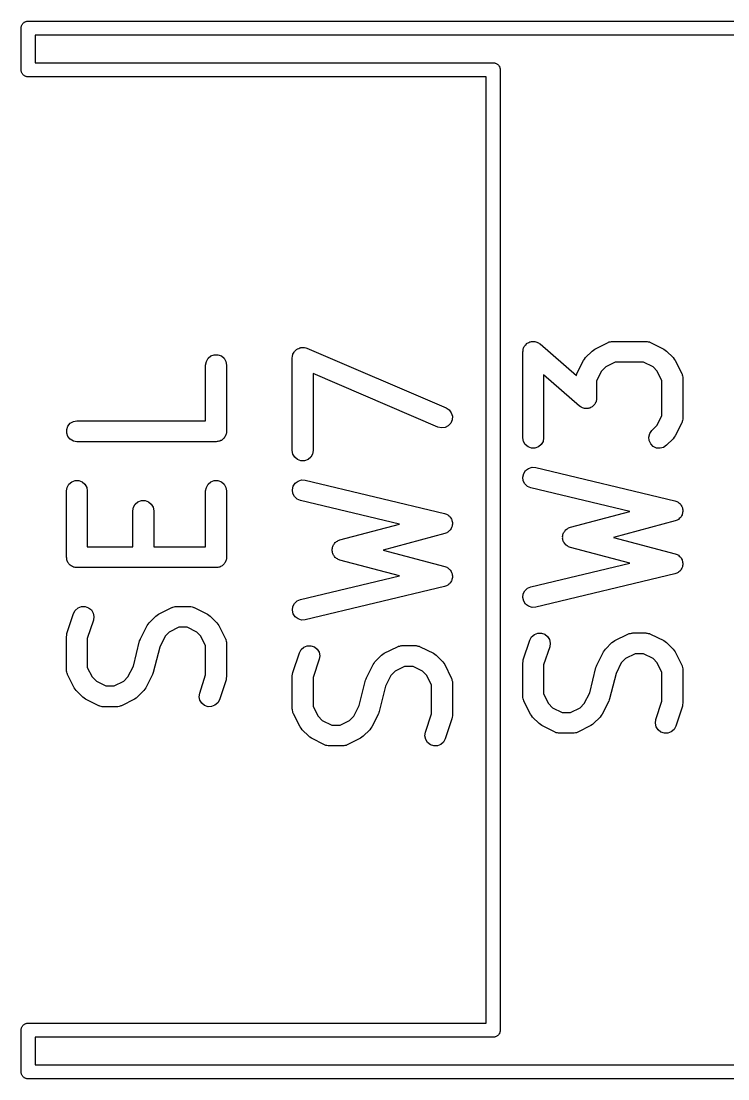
# Model space of a CAD drawing. Extents: x 51.7 to 146.1, y -97.1 to -36.3.
# Drawn here: x 133.29 to 138.37, y -86.19 to -78.59 of the extents above; entities that cross this region are included whole.
import ezdxf

# ---------------------------------------------------------------- set-up
doc = ezdxf.new("R2010")
doc.units = 0
doc.header["$MEASUREMENT"] = 0
doc.layers.add('BLACK', color=7, linetype='CONTINUOUS')

msp = doc.modelspace()

# ---------------------------------------------------------------- linework, layer by layer
at = {"layer": 'BLACK', "linetype": 'CONTINUOUS'}
for p, q in [((133.291, -78.6282), (133.293, -78.624)), ((133.291, -78.6326), (133.291, -78.6282)), ((133.291, -78.9282), (133.291, -78.6326)), ((133.293, -78.6196), (133.296, -78.6158)), ((133.293, -78.624), (133.293, -78.6196)), ((133.296, -78.6158), (133.297, -78.6116)), ((133.297, -78.6116), (133.3, -78.6082)), ((133.3, -78.6082), (133.302, -78.6044)), ((133.302, -78.6044), (133.306, -78.6015)), ((133.306, -78.6015), (133.308, -78.5981)), ((133.308, -78.5981), (133.312, -78.5959)), ((133.312, -78.5959), (133.316, -78.593)), ((133.316, -78.593), (133.32, -78.5915)), ((133.32, -78.5915), (133.324, -78.5893)), ((133.324, -78.5893), (133.328, -78.5885)), ((133.328, -78.5885), (133.332, -78.587)), ((133.332, -78.587), (140.14, -78.587)), ((140.081, -78.687), (133.391, -78.687)), ((133.391, -78.687), (133.391, -78.887)), ((133.391, -78.887), (136.69, -78.887)), ((136.69, -78.887), (136.694, -78.8885)), ((133.291, -78.9458), (133.291, -78.9282)), ((133.291, -78.9282), (133.291, -78.9282)), ((133.293, -78.95), (133.291, -78.9458)), ((133.293, -78.9544), (133.293, -78.95)), ((133.296, -78.9582), (133.293, -78.9544)), ((133.297, -78.9624), (133.296, -78.9582)), ((133.3, -78.9658), (133.297, -78.9624)), ((136.694, -78.8885), (136.698, -78.8893)), ((136.698, -78.8893), (136.702, -78.8915)), ((136.702, -78.8915), (136.706, -78.893)), ((136.706, -78.893), (136.71, -78.8959)), ((136.71, -78.8959), (136.714, -78.8981)), ((136.714, -78.8981), (136.716, -78.9015)), ((136.716, -78.9015), (136.72, -78.9044)), ((136.72, -78.9044), (136.722, -78.9082)), ((136.722, -78.9082), (136.725, -78.9116)), ((136.725, -78.9116), (136.726, -78.9158)), ((136.726, -78.9158), (136.729, -78.9196)), ((136.729, -78.9196), (136.729, -78.924)), ((136.729, -78.924), (136.731, -78.9282)), ((136.731, -78.9282), (136.731, -85.8458)), ((133.302, -78.9696), (133.3, -78.9658)), ((133.306, -78.9725), (133.302, -78.9696)), ((133.308, -78.9759), (133.306, -78.9725)), ((133.312, -78.9781), (133.308, -78.9759)), ((133.316, -78.981), (133.312, -78.9781)), ((133.32, -78.9825), (133.316, -78.981)), ((133.324, -78.9847), (133.32, -78.9825)), ((133.328, -78.9855), (133.324, -78.9847)), ((133.332, -78.987), (133.328, -78.9855)), ((136.631, -78.987), (133.332, -78.987)), ((136.631, -85.787), (136.631, -78.987)), ((135.276, -80.9411), (135.284, -80.9381)), ((135.284, -80.9381), (135.292, -80.9342)), ((135.292, -80.9342), (135.296, -80.9337)), ((135.296, -80.9337), (135.3, -80.9322)), ((135.3, -80.9322), (135.309, -80.9322)), ((135.309, -80.9322), (135.318, -80.9312)), ((135.318, -80.9312), (135.322, -80.9322)), ((135.322, -80.9322), (135.326, -80.9322)), ((135.326, -80.9322), (135.335, -80.9351)), ((135.335, -80.9351), (135.343, -80.9371)), ((135.343, -80.9371), (136.343, -81.3657)), ((136.897, -80.9427), (136.898, -80.937)), ((136.898, -80.937), (136.902, -80.9307)), ((136.902, -80.9307), (136.904, -80.9238)), ((136.904, -80.9238), (136.908, -80.9195)), ((136.908, -80.9195), (136.911, -80.9145)), ((136.911, -80.9145), (136.917, -80.9097)), ((136.917, -80.9097), (136.921, -80.9042)), ((136.921, -80.9042), (136.926, -80.9014)), ((136.926, -80.9014), (136.931, -80.8977)), ((136.931, -80.8977), (136.938, -80.8952)), ((136.938, -80.8952), (136.944, -80.8917)), ((136.944, -80.8917), (136.95, -80.8908)), ((136.95, -80.8908), (136.955, -80.8888)), ((136.955, -80.8888), (136.963, -80.8888)), ((136.963, -80.8888), (136.97, -80.8877)), ((136.97, -80.8877), (136.976, -80.8888)), ((136.976, -80.8888), (136.981, -80.8888)), ((136.981, -80.8888), (136.988, -80.8913)), ((136.988, -80.8913), (136.995, -80.8927)), ((136.995, -80.8927), (137, -80.8957)), ((137, -80.8957), (137.006, -80.8977)), ((137.006, -80.8977), (137.011, -80.9024)), ((137.011, -80.9024), (137.018, -80.9062)), ((137.018, -80.9062), (137.278, -81.1337)), ((137.411, -80.9432), (137.506, -80.8956)), ((137.506, -80.8956), (137.51, -80.8944)), ((137.51, -80.8944), (137.514, -80.8922)), ((137.514, -80.8922), (137.523, -80.8907)), ((137.523, -80.8907), (137.531, -80.8882)), ((137.531, -80.8882), (137.536, -80.8884)), ((137.536, -80.8884), (137.54, -80.8877)), ((137.54, -80.8877), (137.778, -80.8877)), ((137.778, -80.8877), (137.782, -80.8884)), ((137.782, -80.8884), (137.786, -80.8882)), ((137.786, -80.8882), (137.795, -80.8907)), ((137.795, -80.8907), (137.804, -80.8922)), ((137.804, -80.8922), (137.807, -80.8944)), ((137.807, -80.8944), (137.811, -80.8956)), ((137.811, -80.8956), (137.907, -80.9432)), ((134.621, -81.0323), (134.634, -81.0097)), ((134.634, -81.0097), (134.654, -80.993)), ((134.654, -80.993), (134.678, -80.984)), ((134.678, -80.984), (134.704, -80.984)), ((134.704, -80.984), (134.729, -80.993)), ((134.729, -80.993), (134.749, -81.0097)), ((134.749, -81.0097), (134.762, -81.0323)), ((135.238, -81.006), (135.24, -80.9975)), ((135.238, -81.6727), (135.238, -81.006)), ((135.24, -80.9889), (135.242, -80.9848)), ((135.24, -80.9975), (135.24, -80.9889)), ((135.242, -80.9848), (135.243, -80.9804)), ((135.243, -80.9804), (135.247, -80.9729)), ((135.247, -80.9729), (135.251, -80.965)), ((135.251, -80.965), (135.254, -80.9617)), ((135.254, -80.9617), (135.256, -80.9578)), ((135.256, -80.9578), (135.263, -80.9523)), ((135.263, -80.9523), (135.268, -80.946)), ((135.268, -80.946), (135.272, -80.944)), ((135.272, -80.944), (135.276, -80.9411)), ((136.893, -80.9627), (136.895, -80.9554)), ((136.893, -81.5817), (136.893, -80.9627)), ((136.895, -80.9481), (136.897, -80.9427)), ((136.895, -80.9554), (136.895, -80.9481)), ((137.33, -81.0244), (137.337, -81.0147)), ((137.337, -81.0147), (137.344, -81.0049)), ((137.344, -81.0049), (137.392, -80.9573)), ((137.392, -80.9573), (137.401, -80.9504)), ((137.401, -80.9504), (137.411, -80.9432)), ((137.907, -80.9432), (137.916, -80.9504)), ((137.916, -80.9504), (137.926, -80.9573)), ((137.926, -80.9573), (137.974, -81.0049)), ((137.974, -81.0049), (137.981, -81.0147)), ((137.981, -81.0147), (137.988, -81.0244)), ((134.616, -81.0579), (134.621, -81.0323)), ((134.616, -81.4591), (134.616, -81.0579)), ((134.762, -81.0323), (134.766, -81.0579)), ((134.766, -81.0579), (134.766, -81.5341)), ((137.282, -81.1196), (137.33, -81.0244)), ((137.489, -81.0719), (137.459, -81.1023)), ((137.558, -81.0377), (137.489, -81.0719)), ((137.76, -81.0377), (137.558, -81.0377)), ((137.829, -81.0719), (137.76, -81.0377)), ((137.859, -81.1023), (137.829, -81.0719)), ((137.988, -81.0244), (138.035, -81.1196)), ((136.284, -81.5036), (135.388, -81.1198)), ((135.388, -81.1198), (135.388, -81.6727)), ((137.3, -81.3524), (137.043, -81.1279)), ((137.043, -81.1279), (137.043, -81.5817)), ((137.278, -81.1337), (137.279, -81.1275)), ((137.279, -81.1275), (137.281, -81.1237)), ((137.281, -81.1237), (137.282, -81.1196)), ((137.459, -81.1023), (137.424, -81.1708)), ((137.893, -81.1708), (137.859, -81.1023)), ((138.035, -81.1196), (138.037, -81.1237)), ((138.037, -81.1237), (138.039, -81.1275)), ((138.039, -81.1275), (138.04, -81.1361)), ((138.04, -81.1361), (138.043, -81.1446)), ((138.043, -81.1446), (138.043, -81.1489)), ((138.043, -81.1489), (138.043, -81.1531)), ((138.043, -81.1531), (138.043, -81.4389)), ((137.424, -81.1708), (137.424, -81.296)), ((137.893, -81.4212), (137.893, -81.1708)), ((137.421, -81.3159), (137.42, -81.3217)), ((137.423, -81.3105), (137.421, -81.3159)), ((137.424, -81.296), (137.423, -81.3032)), ((137.423, -81.3032), (137.423, -81.3105)), ((136.343, -81.3657), (136.365, -81.3799)), ((136.365, -81.3799), (136.38, -81.4008)), ((137.306, -81.3562), (137.3, -81.3524)), ((137.312, -81.361), (137.306, -81.3562)), ((137.317, -81.3629), (137.312, -81.361)), ((137.322, -81.3659), (137.317, -81.3629)), ((137.329, -81.3674), (137.322, -81.3659)), ((137.336, -81.3699), (137.329, -81.3674)), ((137.342, -81.3699), (137.336, -81.3699)), ((137.348, -81.371), (137.342, -81.3699)), ((137.355, -81.3699), (137.348, -81.371)), ((137.362, -81.3699), (137.355, -81.3699)), ((137.368, -81.3679), (137.362, -81.3699)), ((137.374, -81.367), (137.368, -81.3679)), ((137.38, -81.3635), (137.374, -81.367)), ((137.387, -81.361), (137.38, -81.3635)), ((137.391, -81.3572), (137.387, -81.361)), ((137.396, -81.3544), (137.391, -81.3572)), ((137.401, -81.3489), (137.396, -81.3544)), ((137.407, -81.3442), (137.401, -81.3489)), ((137.41, -81.3392), (137.407, -81.3442)), ((137.413, -81.3348), (137.41, -81.3392)), ((137.416, -81.328), (137.413, -81.3348)), ((137.42, -81.3217), (137.416, -81.328)), ((133.643, -81.4766), (133.666, -81.4636)), ((133.666, -81.4636), (133.691, -81.4591)), ((133.691, -81.4591), (134.616, -81.4591)), ((136.386, -81.4517), (136.376, -81.4757)), ((136.38, -81.4008), (136.388, -81.4257)), ((136.388, -81.4257), (136.386, -81.4517)), ((137.859, -81.4897), (137.893, -81.4212)), ((138.037, -81.4683), (138.035, -81.4724)), ((138.039, -81.4645), (138.037, -81.4683)), ((138.04, -81.4559), (138.039, -81.4645)), ((138.043, -81.4474), (138.04, -81.4559)), ((138.043, -81.4389), (138.043, -81.4431)), ((138.043, -81.4431), (138.043, -81.4474)), ((133.618, -81.5211), (133.626, -81.4966)), ((133.618, -81.5471), (133.618, -81.5211)), ((133.626, -81.5716), (133.618, -81.5471)), ((133.626, -81.4966), (133.643, -81.4766)), ((134.765, -81.5471), (134.763, -81.5533)), ((134.766, -81.5341), (134.765, -81.5406)), ((134.765, -81.5406), (134.765, -81.5471)), ((136.309, -81.5095), (136.284, -81.5036)), ((136.335, -81.5064), (136.309, -81.5095)), ((136.358, -81.4947), (136.335, -81.5064)), ((136.376, -81.4757), (136.358, -81.4947)), ((137.805, -81.55), (137.82, -81.5287)), ((137.82, -81.5287), (137.859, -81.4897)), ((138.035, -81.4724), (137.988, -81.5676)), ((133.643, -81.5915), (133.626, -81.5716)), ((133.666, -81.6046), (133.643, -81.5915)), ((133.691, -81.6091), (133.666, -81.6046)), ((134.691, -81.6091), (133.691, -81.6091)), ((134.698, -81.608), (134.691, -81.6091)), ((134.704, -81.608), (134.698, -81.608)), ((134.711, -81.6057), (134.704, -81.608)), ((134.717, -81.6046), (134.711, -81.6057)), ((134.723, -81.6013), (134.717, -81.6046)), ((134.729, -81.599), (134.723, -81.6013)), ((134.734, -81.5948), (134.729, -81.599)), ((134.74, -81.5915), (134.734, -81.5948)), ((134.744, -81.5865), (134.74, -81.5915)), ((134.749, -81.5823), (134.744, -81.5865)), ((134.752, -81.5766), (134.749, -81.5823)), ((134.756, -81.5716), (134.752, -81.5766)), ((134.759, -81.5654), (134.756, -81.5716)), ((134.762, -81.5597), (134.759, -81.5654)), ((134.763, -81.5533), (134.762, -81.5597)), ((136.898, -81.6074), (136.893, -81.5817)), ((136.911, -81.6299), (136.898, -81.6074)), ((137.039, -81.6074), (137.026, -81.6299)), ((137.043, -81.5817), (137.039, -81.6074)), ((137.798, -81.5752), (137.805, -81.55)), ((137.801, -81.6011), (137.798, -81.5752)), ((137.812, -81.6247), (137.801, -81.6011)), ((137.974, -81.5871), (137.926, -81.6347)), ((137.981, -81.5773), (137.974, -81.5871)), ((137.988, -81.5676), (137.981, -81.5773)), ((135.243, -81.6984), (135.238, -81.6727)), ((135.256, -81.7209), (135.243, -81.6984)), ((135.384, -81.6984), (135.371, -81.7209)), ((135.388, -81.6727), (135.384, -81.6984)), ((136.931, -81.6467), (136.911, -81.6299)), ((136.955, -81.6556), (136.931, -81.6467)), ((136.981, -81.6556), (136.955, -81.6556)), ((137.006, -81.6467), (136.981, -81.6556)), ((137.026, -81.6299), (137.006, -81.6467)), ((137.83, -81.6432), (137.812, -81.6247)), ((137.854, -81.6542), (137.83, -81.6432)), ((137.88, -81.6564), (137.854, -81.6542)), ((137.905, -81.6497), (137.88, -81.6564)), ((137.926, -81.6347), (137.905, -81.6497)), ((135.276, -81.7377), (135.256, -81.7209)), ((135.3, -81.7466), (135.276, -81.7377)), ((135.326, -81.7466), (135.3, -81.7466)), ((135.351, -81.7377), (135.326, -81.7466)), ((135.371, -81.7209), (135.351, -81.7377)), ((136.894, -81.863), (136.9, -81.8376)), ((136.9, -81.8376), (136.914, -81.8159)), ((136.914, -81.8159), (136.935, -81.8004)), ((136.935, -81.8004), (136.96, -81.7929)), ((136.96, -81.7929), (136.986, -81.7945)), ((136.986, -81.7945), (137.986, -82.0326)), ((133.621, -81.937), (133.634, -81.9145)), ((133.634, -81.9145), (133.654, -81.8977)), ((133.654, -81.8977), (133.678, -81.8888)), ((133.678, -81.8888), (133.704, -81.8888)), ((133.704, -81.8888), (133.729, -81.8977)), ((133.729, -81.8977), (133.749, -81.9145)), ((133.749, -81.9145), (133.762, -81.937)), ((134.621, -81.937), (134.634, -81.9145)), ((134.634, -81.9145), (134.654, -81.8977)), ((134.654, -81.8977), (134.678, -81.8888)), ((134.678, -81.8888), (134.704, -81.8888)), ((134.704, -81.8888), (134.729, -81.8977)), ((134.729, -81.8977), (134.749, -81.9145)), ((134.749, -81.9145), (134.762, -81.937)), ((135.245, -81.9286), (135.259, -81.9069)), ((135.259, -81.9069), (135.28, -81.8914)), ((135.28, -81.8914), (135.305, -81.8839)), ((135.305, -81.8839), (135.331, -81.8855)), ((135.331, -81.8855), (136.331, -82.1236)), ((136.897, -81.8889), (136.894, -81.863)), ((136.908, -81.9122), (136.897, -81.8889)), ((136.927, -81.93), (136.908, -81.9122)), ((133.616, -81.9627), (133.621, -81.937)), ((133.616, -82.4389), (133.616, -81.9627)), ((133.762, -81.937), (133.766, -81.9627)), ((133.766, -81.9627), (133.766, -82.3639)), ((134.616, -81.9627), (134.621, -81.937)), ((134.616, -82.3639), (134.616, -81.9627)), ((134.762, -81.937), (134.766, -81.9627)), ((134.766, -81.9627), (134.766, -82.4389)), ((135.239, -81.954), (135.245, -81.9286)), ((135.242, -81.9799), (135.239, -81.954)), ((135.253, -82.0032), (135.242, -81.9799)), ((135.272, -82.021), (135.253, -82.0032)), ((136.951, -81.9404), (136.927, -81.93)), ((137.662, -82.1096), (136.951, -81.9404)), ((134.093, -82.1055), (134.097, -82.0799)), ((134.097, -82.0799), (134.11, -82.0573)), ((134.11, -82.0573), (134.13, -82.0406)), ((134.13, -82.0406), (134.155, -82.0317)), ((134.155, -82.0317), (134.181, -82.0317)), ((134.181, -82.0317), (134.205, -82.0406)), ((134.205, -82.0406), (134.225, -82.0573)), ((134.225, -82.0573), (134.238, -82.0799)), ((134.238, -82.0799), (134.243, -82.1055)), ((135.296, -82.0314), (135.272, -82.021)), ((136.007, -82.2006), (135.296, -82.0314)), ((137.986, -82.0326), (137.993, -82.0356)), ((137.993, -82.0356), (138, -82.0376)), ((138, -82.0376), (138.005, -82.0407)), ((138.005, -82.0407), (138.01, -82.0429)), ((138.01, -82.0429), (138.015, -82.0482)), ((138.015, -82.0482), (138.021, -82.0526)), ((138.021, -82.0526), (138.025, -82.057)), ((138.025, -82.057), (138.029, -82.0608)), ((138.029, -82.0608), (138.032, -82.0676)), ((138.032, -82.0676), (138.036, -82.0739)), ((138.036, -82.0739), (138.038, -82.0792)), ((138.038, -82.0792), (138.04, -82.0841)), ((134.093, -82.3639), (134.093, -82.1055)), ((134.243, -82.1055), (134.243, -82.3639)), ((136.331, -82.1236), (136.338, -82.1266)), ((136.338, -82.1266), (136.345, -82.1286)), ((136.345, -82.1286), (136.35, -82.1317)), ((136.35, -82.1317), (136.355, -82.1339)), ((136.355, -82.1339), (136.36, -82.1392)), ((136.36, -82.1392), (136.366, -82.1436)), ((136.366, -82.1436), (136.37, -82.148)), ((136.37, -82.148), (136.374, -82.1518)), ((136.374, -82.1518), (136.377, -82.1586)), ((137.235, -82.2235), (137.662, -82.1096)), ((138.026, -82.1525), (138.023, -82.157)), ((138.03, -82.1486), (138.026, -82.1525)), ((138.033, -82.1417), (138.03, -82.1486)), ((138.037, -82.1353), (138.033, -82.1417)), ((138.038, -82.13), (138.037, -82.1353)), ((138.041, -82.125), (138.038, -82.13)), ((138.04, -82.0841), (138.041, -82.0917)), ((138.041, -82.0917), (138.043, -82.0991)), ((138.043, -82.11), (138.041, -82.1174)), ((138.041, -82.1174), (138.041, -82.125)), ((138.043, -82.0991), (138.043, -82.1045)), ((138.043, -82.1045), (138.043, -82.11)), ((135.58, -82.3145), (136.007, -82.2006)), ((136.377, -82.1586), (136.381, -82.1649)), ((136.382, -82.2263), (136.378, -82.2327)), ((136.381, -82.1649), (136.383, -82.1702)), ((136.383, -82.221), (136.382, -82.2263)), ((136.383, -82.1702), (136.385, -82.1751)), ((136.386, -82.216), (136.383, -82.221)), ((136.385, -82.1751), (136.386, -82.1827)), ((136.386, -82.1827), (136.388, -82.1901)), ((136.388, -82.201), (136.386, -82.2084)), ((136.386, -82.2084), (136.386, -82.216)), ((136.388, -82.1901), (136.388, -82.1955)), ((136.388, -82.1955), (136.388, -82.201)), ((137.211, -82.2345), (137.217, -82.2318)), ((137.217, -82.2318), (137.222, -82.2281)), ((137.222, -82.2281), (137.229, -82.2263)), ((137.229, -82.2263), (137.235, -82.2235)), ((137.988, -82.178), (137.545, -82.296)), ((137.995, -82.1748), (137.988, -82.178)), ((138.002, -82.1726), (137.995, -82.1748)), ((138.006, -82.1693), (138.002, -82.1726)), ((138.011, -82.167), (138.006, -82.1693)), ((138.017, -82.1616), (138.011, -82.167)), ((138.023, -82.157), (138.017, -82.1616)), ((136.333, -82.269), (135.89, -82.387)), ((136.34, -82.2658), (136.333, -82.269)), ((136.347, -82.2636), (136.34, -82.2658)), ((136.351, -82.2603), (136.347, -82.2636)), ((136.356, -82.258), (136.351, -82.2603)), ((136.362, -82.2526), (136.356, -82.258)), ((136.368, -82.248), (136.362, -82.2526)), ((136.371, -82.2435), (136.368, -82.248)), ((136.375, -82.2396), (136.371, -82.2435)), ((136.378, -82.2327), (136.375, -82.2396)), ((137.179, -82.2896), (137.181, -82.2831)), ((137.18, -82.296), (137.179, -82.2896)), ((137.179, -82.3024), (137.18, -82.296)), ((137.181, -82.3089), (137.179, -82.3024)), ((137.181, -82.2831), (137.182, -82.2765)), ((137.182, -82.2765), (137.184, -82.2706)), ((137.184, -82.2706), (137.186, -82.2644)), ((137.186, -82.2644), (137.19, -82.2589)), ((137.19, -82.2589), (137.193, -82.2529)), ((137.193, -82.2529), (137.197, -82.2483)), ((137.197, -82.2483), (137.201, -82.243)), ((137.201, -82.243), (137.206, -82.2392)), ((137.206, -82.2392), (137.211, -82.2345)), ((137.545, -82.296), (137.988, -82.414)), ((133.766, -82.3639), (134.093, -82.3639)), ((134.243, -82.3639), (134.616, -82.3639)), ((135.524, -82.3806), (135.526, -82.3741)), ((135.525, -82.387), (135.524, -82.3806)), ((135.526, -82.3741), (135.527, -82.3675)), ((135.527, -82.3675), (135.529, -82.3616)), ((135.529, -82.3616), (135.531, -82.3554)), ((135.531, -82.3554), (135.535, -82.3499)), ((135.535, -82.3499), (135.538, -82.3439)), ((135.538, -82.3439), (135.542, -82.3393)), ((135.542, -82.3393), (135.546, -82.334)), ((135.546, -82.334), (135.551, -82.3302)), ((135.551, -82.3302), (135.556, -82.3255)), ((135.556, -82.3255), (135.562, -82.3228)), ((135.562, -82.3228), (135.567, -82.3191)), ((135.567, -82.3191), (135.574, -82.3173)), ((135.574, -82.3173), (135.58, -82.3145)), ((137.182, -82.3155), (137.181, -82.3089)), ((137.184, -82.3214), (137.182, -82.3155)), ((137.186, -82.3276), (137.184, -82.3214)), ((137.19, -82.3331), (137.186, -82.3276)), ((137.193, -82.3391), (137.19, -82.3331)), ((137.197, -82.3437), (137.193, -82.3391)), ((137.201, -82.349), (137.197, -82.3437)), ((137.206, -82.3528), (137.201, -82.349)), ((137.211, -82.3575), (137.206, -82.3528)), ((137.217, -82.3602), (137.211, -82.3575)), ((137.222, -82.3639), (137.217, -82.3602)), ((137.229, -82.3657), (137.222, -82.3639)), ((137.235, -82.3685), (137.229, -82.3657)), ((137.662, -82.4824), (137.235, -82.3685)), ((133.618, -82.4453), (133.616, -82.4389)), ((133.618, -82.4519), (133.618, -82.4453)), ((133.62, -82.458), (133.618, -82.4519)), ((133.621, -82.4645), (133.62, -82.458)), ((134.763, -82.458), (134.762, -82.4645)), ((134.765, -82.4519), (134.763, -82.458)), ((134.766, -82.4389), (134.765, -82.4453)), ((134.765, -82.4453), (134.765, -82.4519)), ((135.524, -82.3934), (135.525, -82.387)), ((135.526, -82.3999), (135.524, -82.3934)), ((135.527, -82.4065), (135.526, -82.3999)), ((135.529, -82.4124), (135.527, -82.4065)), ((135.531, -82.4186), (135.529, -82.4124)), ((135.535, -82.4241), (135.531, -82.4186)), ((135.538, -82.4301), (135.535, -82.4241)), ((135.542, -82.4347), (135.538, -82.4301)), ((135.546, -82.44), (135.542, -82.4347)), ((135.551, -82.4438), (135.546, -82.44)), ((135.556, -82.4485), (135.551, -82.4438)), ((135.562, -82.4512), (135.556, -82.4485)), ((135.567, -82.4549), (135.562, -82.4512)), ((135.574, -82.4567), (135.567, -82.4549)), ((135.58, -82.4595), (135.574, -82.4567)), ((136.007, -82.5734), (135.58, -82.4595)), ((135.89, -82.387), (136.333, -82.505)), ((137.988, -82.414), (137.995, -82.4172)), ((137.995, -82.4172), (138.002, -82.4194)), ((138.002, -82.4194), (138.006, -82.4227)), ((138.006, -82.4227), (138.011, -82.425)), ((138.011, -82.425), (138.017, -82.4304)), ((138.017, -82.4304), (138.023, -82.435)), ((138.023, -82.435), (138.026, -82.4395)), ((138.026, -82.4395), (138.03, -82.4434)), ((138.03, -82.4434), (138.033, -82.4503)), ((138.033, -82.4503), (138.037, -82.4567)), ((138.037, -82.4567), (138.038, -82.462)), ((133.624, -82.4702), (133.621, -82.4645)), ((133.626, -82.4764), (133.624, -82.4702)), ((133.631, -82.4814), (133.626, -82.4764)), ((133.634, -82.4871), (133.631, -82.4814)), ((133.639, -82.4913), (133.634, -82.4871)), ((133.643, -82.4963), (133.639, -82.4913)), ((133.649, -82.4996), (133.643, -82.4963)), ((133.654, -82.5038), (133.649, -82.4996)), ((133.66, -82.5061), (133.654, -82.5038)), ((133.666, -82.5093), (133.66, -82.5061)), ((133.672, -82.5105), (133.666, -82.5093)), ((133.678, -82.5127), (133.672, -82.5105)), ((133.685, -82.5127), (133.678, -82.5127)), ((133.691, -82.5139), (133.685, -82.5127)), ((134.691, -82.5139), (133.691, -82.5139)), ((134.698, -82.5127), (134.691, -82.5139)), ((134.704, -82.5127), (134.698, -82.5127)), ((134.711, -82.5105), (134.704, -82.5127)), ((134.717, -82.5093), (134.711, -82.5105)), ((134.723, -82.5061), (134.717, -82.5093)), ((134.729, -82.5038), (134.723, -82.5061)), ((134.734, -82.4996), (134.729, -82.5038)), ((134.74, -82.4963), (134.734, -82.4996)), ((134.744, -82.4913), (134.74, -82.4963)), ((134.749, -82.4871), (134.744, -82.4913)), ((134.752, -82.4814), (134.749, -82.4871)), ((134.756, -82.4764), (134.752, -82.4814)), ((134.759, -82.4702), (134.756, -82.4764)), ((134.762, -82.4645), (134.759, -82.4702)), ((136.333, -82.505), (136.34, -82.5082)), ((136.34, -82.5082), (136.347, -82.5104)), ((136.347, -82.5104), (136.351, -82.5137)), ((136.351, -82.5137), (136.356, -82.516)), ((136.356, -82.516), (136.362, -82.5214)), ((136.362, -82.5214), (136.368, -82.526)), ((136.368, -82.526), (136.371, -82.5305)), ((136.371, -82.5305), (136.375, -82.5344)), ((136.375, -82.5344), (136.378, -82.5413)), ((136.951, -82.6516), (137.662, -82.4824)), ((138.025, -82.535), (138.021, -82.5394)), ((138.029, -82.5312), (138.025, -82.535)), ((138.032, -82.5244), (138.029, -82.5312)), ((138.036, -82.5181), (138.032, -82.5244)), ((138.038, -82.5128), (138.036, -82.5181)), ((138.038, -82.462), (138.041, -82.467)), ((138.04, -82.5079), (138.038, -82.5128)), ((138.041, -82.5003), (138.04, -82.5079)), ((138.041, -82.467), (138.041, -82.4746)), ((138.041, -82.4746), (138.043, -82.482)), ((138.043, -82.4929), (138.041, -82.5003)), ((138.043, -82.482), (138.043, -82.4875)), ((138.043, -82.4875), (138.043, -82.4929)), ((135.296, -82.7426), (136.007, -82.5734)), ((136.381, -82.6091), (136.377, -82.6154)), ((136.378, -82.5413), (136.382, -82.5477)), ((136.383, -82.6038), (136.381, -82.6091)), ((136.382, -82.5477), (136.383, -82.553)), ((136.383, -82.553), (136.386, -82.558)), ((136.385, -82.5989), (136.383, -82.6038)), ((136.386, -82.5913), (136.385, -82.5989)), ((136.386, -82.558), (136.386, -82.5656)), ((136.386, -82.5656), (136.388, -82.573)), ((136.388, -82.5839), (136.386, -82.5913)), ((136.388, -82.573), (136.388, -82.5785)), ((136.388, -82.5785), (136.388, -82.5839)), ((137.986, -82.5594), (136.986, -82.7975)), ((137.993, -82.5564), (137.986, -82.5594)), ((138, -82.5544), (137.993, -82.5564)), ((138.005, -82.5513), (138, -82.5544)), ((138.01, -82.5491), (138.005, -82.5513)), ((138.015, -82.5438), (138.01, -82.5491)), ((138.021, -82.5394), (138.015, -82.5438)), ((136.331, -82.6504), (135.331, -82.8885)), ((136.338, -82.6474), (136.331, -82.6504)), ((136.345, -82.6454), (136.338, -82.6474)), ((136.35, -82.6423), (136.345, -82.6454)), ((136.355, -82.6401), (136.35, -82.6423)), ((136.36, -82.6348), (136.355, -82.6401)), ((136.366, -82.6304), (136.36, -82.6348)), ((136.37, -82.626), (136.366, -82.6304)), ((136.374, -82.6222), (136.37, -82.626)), ((136.377, -82.6154), (136.374, -82.6222)), ((136.897, -82.7031), (136.908, -82.6798)), ((136.908, -82.6798), (136.927, -82.662)), ((136.927, -82.662), (136.951, -82.6516)), ((135.253, -82.7708), (135.272, -82.753)), ((135.272, -82.753), (135.296, -82.7426)), ((136.894, -82.729), (136.897, -82.7031)), ((136.9, -82.7543), (136.894, -82.729)), ((136.914, -82.7761), (136.9, -82.7543)), ((133.668, -82.8437), (133.68, -82.8208)), ((133.68, -82.8208), (133.7, -82.8035)), ((133.7, -82.8035), (133.724, -82.7939)), ((133.724, -82.7939), (133.75, -82.7932)), ((133.75, -82.7932), (133.775, -82.8015)), ((133.775, -82.8015), (133.795, -82.8177)), ((133.795, -82.8177), (133.809, -82.8399)), ((133.809, -82.8399), (133.814, -82.8654)), ((134.277, -82.848), (134.372, -82.8003)), ((134.372, -82.8003), (134.376, -82.7991)), ((134.376, -82.7991), (134.38, -82.797)), ((134.38, -82.797), (134.389, -82.7954)), ((134.389, -82.7954), (134.397, -82.7929)), ((134.397, -82.7929), (134.401, -82.7932)), ((134.401, -82.7932), (134.406, -82.7924)), ((134.406, -82.7924), (134.501, -82.7924)), ((134.501, -82.7924), (134.505, -82.7932)), ((134.505, -82.7932), (134.509, -82.7929)), ((134.509, -82.7929), (134.518, -82.7954)), ((134.518, -82.7954), (134.527, -82.797)), ((134.527, -82.797), (134.53, -82.7991)), ((134.53, -82.7991), (134.534, -82.8003)), ((134.534, -82.8003), (134.63, -82.848)), ((135.239, -82.82), (135.242, -82.7941)), ((135.245, -82.8453), (135.239, -82.82)), ((135.242, -82.7941), (135.253, -82.7708)), ((136.935, -82.7916), (136.914, -82.7761)), ((136.96, -82.7991), (136.935, -82.7916)), ((136.986, -82.7975), (136.96, -82.7991)), ((133.62, -82.9866), (133.668, -82.8437)), ((133.81, -82.8911), (133.766, -83.0225)), ((133.814, -82.8654), (133.81, -82.8911)), ((134.203, -82.9195), (134.21, -82.9096)), ((134.21, -82.9096), (134.257, -82.862)), ((134.257, -82.862), (134.267, -82.8551)), ((134.267, -82.8551), (134.277, -82.848)), ((134.63, -82.848), (134.639, -82.8551)), ((134.639, -82.8551), (134.649, -82.862)), ((134.649, -82.862), (134.697, -82.9096)), ((134.697, -82.9096), (134.704, -82.9195)), ((135.259, -82.8671), (135.245, -82.8453)), ((135.28, -82.8826), (135.259, -82.8671)), ((135.305, -82.8901), (135.28, -82.8826)), ((135.331, -82.8885), (135.305, -82.8901)), ((133.618, -82.9984), (133.62, -82.9866)), ((134.148, -83.0244), (134.196, -82.9291)), ((134.196, -82.9291), (134.203, -82.9195)), ((134.355, -82.9767), (134.324, -83.0071)), ((134.423, -82.9424), (134.355, -82.9767)), ((134.483, -82.9424), (134.423, -82.9424)), ((134.552, -82.9767), (134.483, -82.9424)), ((134.582, -83.0071), (134.552, -82.9767)), ((134.704, -82.9195), (134.711, -82.9291)), ((134.711, -82.9291), (134.758, -83.0244)), ((136.977, -82.994), (137.001, -82.9844)), ((137.001, -82.9844), (137.027, -82.9837)), ((137.027, -82.9837), (137.052, -82.992)), ((137.554, -83.0384), (137.649, -82.9908)), ((137.649, -82.9908), (137.653, -82.9896)), ((137.653, -82.9896), (137.657, -82.9874)), ((137.657, -82.9874), (137.666, -82.9859)), ((137.666, -82.9859), (137.674, -82.9834)), ((137.674, -82.9834), (137.678, -82.9837)), ((137.678, -82.9837), (137.683, -82.9829)), ((137.683, -82.9829), (137.778, -82.9829)), ((137.778, -82.9829), (137.782, -82.9837)), ((137.782, -82.9837), (137.786, -82.9834)), ((137.786, -82.9834), (137.795, -82.9859)), ((137.795, -82.9859), (137.804, -82.9874)), ((137.804, -82.9874), (137.807, -82.9896)), ((137.807, -82.9896), (137.811, -82.9908)), ((137.811, -82.9908), (137.907, -83.0384)), ((133.616, -83.0103), (133.618, -82.9984)), ((133.616, -83.2484), (133.616, -83.0103)), ((133.766, -83.0225), (133.766, -83.2307)), ((134.097, -83.2222), (134.142, -83.0397)), ((134.142, -83.0397), (134.146, -83.0322)), ((134.146, -83.0322), (134.148, -83.0244)), ((134.324, -83.0071), (134.286, -83.0841)), ((134.616, -83.0756), (134.582, -83.0071)), ((134.758, -83.0244), (134.76, -83.0285)), ((134.76, -83.0285), (134.762, -83.0323)), ((134.762, -83.0323), (134.763, -83.0409)), ((134.763, -83.0409), (134.766, -83.0493)), ((134.766, -83.0493), (134.766, -83.0536)), ((134.766, -83.0536), (134.766, -83.0579)), ((134.766, -83.0579), (134.766, -83.296)), ((136.897, -83.177), (136.945, -83.0342)), ((136.945, -83.0342), (136.957, -83.0113)), ((136.957, -83.0113), (136.977, -82.994)), ((137.052, -82.992), (137.072, -83.0081)), ((137.072, -83.0081), (137.086, -83.0303)), ((137.086, -83.0303), (137.091, -83.0559)), ((137.091, -83.0559), (137.087, -83.0816)), ((137.487, -83.1001), (137.534, -83.0525)), ((137.534, -83.0525), (137.544, -83.0456)), ((137.544, -83.0456), (137.554, -83.0384)), ((137.907, -83.0384), (137.916, -83.0456)), ((137.916, -83.0456), (137.926, -83.0525)), ((137.926, -83.0525), (137.974, -83.1001)), ((134.286, -83.0841), (134.24, -83.2666)), ((134.616, -83.2838), (134.616, -83.0756)), ((135.242, -83.268), (135.29, -83.1252)), ((135.29, -83.1252), (135.302, -83.1023)), ((135.302, -83.1023), (135.322, -83.085)), ((135.322, -83.085), (135.346, -83.0754)), ((135.346, -83.0754), (135.372, -83.0747)), ((135.372, -83.0747), (135.397, -83.083)), ((135.397, -83.083), (135.417, -83.0991)), ((135.417, -83.0991), (135.431, -83.1213)), ((135.431, -83.1213), (135.436, -83.1469)), ((135.832, -83.1911), (135.879, -83.1435)), ((135.879, -83.1435), (135.889, -83.1366)), ((135.889, -83.1366), (135.899, -83.1294)), ((135.899, -83.1294), (135.994, -83.0818)), ((135.994, -83.0818), (135.998, -83.0806)), ((135.998, -83.0806), (136.002, -83.0784)), ((136.002, -83.0784), (136.011, -83.0769)), ((136.011, -83.0769), (136.019, -83.0744)), ((136.019, -83.0744), (136.023, -83.0747)), ((136.023, -83.0747), (136.028, -83.0739)), ((136.028, -83.0739), (136.123, -83.0739)), ((136.123, -83.0739), (136.127, -83.0747)), ((136.127, -83.0747), (136.131, -83.0744)), ((136.131, -83.0744), (136.14, -83.0769)), ((136.14, -83.0769), (136.149, -83.0784)), ((136.149, -83.0784), (136.152, -83.0806)), ((136.152, -83.0806), (136.156, -83.0818)), ((136.156, -83.0818), (136.252, -83.1294)), ((136.252, -83.1294), (136.261, -83.1366)), ((136.261, -83.1366), (136.271, -83.1435)), ((136.271, -83.1435), (136.319, -83.1911)), ((137.087, -83.0816), (137.043, -83.2129)), ((137.425, -83.2148), (137.473, -83.1196)), ((137.473, -83.1196), (137.48, -83.1099)), ((137.48, -83.1099), (137.487, -83.1001)), ((137.7, -83.1329), (137.632, -83.1672)), ((137.76, -83.1329), (137.7, -83.1329)), ((137.829, -83.1672), (137.76, -83.1329)), ((137.974, -83.1001), (137.981, -83.1099)), ((137.981, -83.1099), (137.988, -83.1196)), ((137.988, -83.1196), (138.035, -83.2148)), ((135.432, -83.1726), (135.388, -83.3039)), ((135.436, -83.1469), (135.432, -83.1726)), ((135.77, -83.3058), (135.818, -83.2106)), ((135.818, -83.2106), (135.825, -83.2009)), ((135.825, -83.2009), (135.832, -83.1911)), ((136.319, -83.1911), (136.326, -83.2009)), ((136.326, -83.2009), (136.333, -83.2106)), ((136.333, -83.2106), (136.38, -83.3058)), ((136.893, -83.2008), (136.895, -83.1889)), ((136.893, -83.4389), (136.893, -83.2008)), ((136.895, -83.1889), (136.897, -83.177)), ((137.043, -83.2129), (137.043, -83.4212)), ((137.423, -83.2227), (137.425, -83.2148)), ((137.601, -83.1976), (137.563, -83.2746)), ((137.632, -83.1672), (137.601, -83.1976)), ((137.859, -83.1976), (137.829, -83.1672)), ((137.893, -83.2661), (137.859, -83.1976)), ((138.035, -83.2148), (138.037, -83.219)), ((138.037, -83.219), (138.039, -83.2227)), ((133.617, -83.2526), (133.616, -83.2484)), ((133.617, -83.257), (133.617, -83.2526)), ((133.619, -83.2654), (133.617, -83.257)), ((133.621, -83.274), (133.619, -83.2654)), ((133.623, -83.2778), (133.621, -83.274)), ((133.624, -83.2819), (133.623, -83.2778)), ((133.672, -83.3772), (133.624, -83.2819)), ((133.766, -83.2307), (133.801, -83.2992)), ((134.058, -83.2992), (134.097, -83.2222)), ((134.235, -83.2819), (134.187, -83.3772)), ((134.237, -83.2741), (134.235, -83.2819)), ((134.24, -83.2666), (134.237, -83.2741)), ((134.573, -83.4151), (134.616, -83.2838)), ((135.238, -83.2918), (135.24, -83.2799)), ((135.238, -83.5299), (135.238, -83.2918)), ((135.24, -83.2799), (135.242, -83.268)), ((135.946, -83.2886), (135.908, -83.3656)), ((135.977, -83.2582), (135.946, -83.2886)), ((136.045, -83.2239), (135.977, -83.2582)), ((136.105, -83.2239), (136.045, -83.2239)), ((136.174, -83.2582), (136.105, -83.2239)), ((136.204, -83.2886), (136.174, -83.2582)), ((136.238, -83.3571), (136.204, -83.2886)), ((137.374, -83.4127), (137.419, -83.2302)), ((137.419, -83.2302), (137.423, -83.2227)), ((137.563, -83.2746), (137.517, -83.457)), ((137.893, -83.4743), (137.893, -83.2661)), ((138.039, -83.2227), (138.04, -83.2314)), ((138.04, -83.2314), (138.043, -83.2398)), ((138.043, -83.2398), (138.043, -83.2441)), ((138.043, -83.2441), (138.043, -83.2484)), ((138.043, -83.2484), (138.043, -83.4865)), ((133.801, -83.2992), (133.831, -83.3296)), ((133.831, -83.3296), (133.9, -83.3639)), ((133.9, -83.3639), (133.959, -83.3639)), ((133.959, -83.3639), (134.028, -83.3296)), ((134.028, -83.3296), (134.058, -83.2992)), ((134.763, -83.3197), (134.715, -83.4626)), ((134.764, -83.3078), (134.763, -83.3197)), ((134.766, -83.296), (134.764, -83.3078)), ((135.388, -83.3039), (135.388, -83.5122)), ((135.719, -83.5037), (135.764, -83.3212)), ((135.764, -83.3212), (135.768, -83.3137)), ((135.768, -83.3137), (135.77, -83.3058)), ((135.908, -83.3656), (135.862, -83.548)), ((136.238, -83.5653), (136.238, -83.3571)), ((136.38, -83.3058), (136.382, -83.31)), ((136.382, -83.31), (136.384, -83.3137)), ((136.384, -83.3137), (136.385, -83.3224)), ((136.385, -83.3224), (136.388, -83.3308)), ((136.388, -83.3308), (136.388, -83.3351)), ((136.388, -83.3351), (136.388, -83.3394)), ((136.388, -83.3394), (136.388, -83.5775)), ((133.679, -83.3868), (133.672, -83.3772)), ((133.686, -83.3967), (133.679, -83.3868)), ((133.734, -83.4443), (133.686, -83.3967)), ((133.743, -83.4512), (133.734, -83.4443)), ((134.125, -83.4443), (134.116, -83.4512)), ((134.173, -83.3967), (134.125, -83.4443)), ((134.18, -83.3868), (134.173, -83.3967)), ((134.187, -83.3772), (134.18, -83.3868)), ((134.569, -83.4409), (134.573, -83.4151)), ((134.574, -83.4664), (134.569, -83.4409)), ((136.894, -83.4431), (136.893, -83.4389)), ((136.894, -83.4474), (136.894, -83.4431)), ((136.896, -83.4559), (136.894, -83.4474)), ((137.043, -83.4212), (137.078, -83.4897)), ((137.335, -83.4897), (137.374, -83.4127)), ((133.753, -83.4583), (133.743, -83.4512)), ((133.848, -83.5059), (133.753, -83.4583)), ((133.852, -83.5072), (133.848, -83.5059)), ((133.856, -83.5093), (133.852, -83.5072)), ((133.865, -83.5109), (133.856, -83.5093)), ((133.873, -83.5134), (133.865, -83.5109)), ((133.878, -83.5131), (133.873, -83.5134)), ((133.882, -83.5139), (133.878, -83.5131)), ((133.977, -83.5139), (133.882, -83.5139)), ((133.981, -83.5131), (133.977, -83.5139)), ((133.986, -83.5134), (133.981, -83.5131)), ((133.994, -83.5109), (133.986, -83.5134)), ((134.003, -83.5093), (133.994, -83.5109)), ((134.006, -83.5072), (134.003, -83.5093)), ((134.011, -83.5059), (134.006, -83.5072)), ((134.106, -83.4583), (134.011, -83.5059)), ((134.116, -83.4512), (134.106, -83.4583)), ((134.588, -83.4886), (134.574, -83.4664)), ((134.608, -83.5048), (134.588, -83.4886)), ((134.633, -83.513), (134.608, -83.5048)), ((134.659, -83.5123), (134.633, -83.513)), ((134.683, -83.5028), (134.659, -83.5123)), ((134.703, -83.4855), (134.683, -83.5028)), ((134.715, -83.4626), (134.703, -83.4855)), ((135.388, -83.5122), (135.423, -83.5807)), ((135.68, -83.5807), (135.719, -83.5037)), ((136.898, -83.4645), (136.896, -83.4559)), ((136.9, -83.4683), (136.898, -83.4645)), ((136.901, -83.4724), (136.9, -83.4683)), ((136.949, -83.5676), (136.901, -83.4724)), ((137.078, -83.4897), (137.108, -83.5201)), ((137.108, -83.5201), (137.177, -83.5543)), ((137.236, -83.5543), (137.305, -83.5201)), ((137.305, -83.5201), (137.335, -83.4897)), ((137.512, -83.4724), (137.464, -83.5676)), ((137.514, -83.4645), (137.512, -83.4724)), ((137.517, -83.457), (137.514, -83.4645)), ((137.85, -83.6056), (137.893, -83.4743)), ((138.04, -83.5102), (137.992, -83.653)), ((138.041, -83.4983), (138.04, -83.5102)), ((138.043, -83.4865), (138.041, -83.4983)), ((135.239, -83.5341), (135.238, -83.5299)), ((135.239, -83.5384), (135.239, -83.5341)), ((135.241, -83.5469), (135.239, -83.5384)), ((135.243, -83.5555), (135.241, -83.5469)), ((135.245, -83.5593), (135.243, -83.5555)), ((135.246, -83.5634), (135.245, -83.5593)), ((135.294, -83.6586), (135.246, -83.5634)), ((135.423, -83.5807), (135.453, -83.6111)), ((135.65, -83.6111), (135.68, -83.5807)), ((135.857, -83.5634), (135.809, -83.6586)), ((135.859, -83.5555), (135.857, -83.5634)), ((135.862, -83.548), (135.859, -83.5555)), ((136.195, -83.6966), (136.238, -83.5653)), ((136.386, -83.5893), (136.385, -83.6012)), ((136.388, -83.5775), (136.386, -83.5893)), ((136.956, -83.5773), (136.949, -83.5676)), ((136.963, -83.5871), (136.956, -83.5773)), ((137.011, -83.6347), (136.963, -83.5871)), ((137.177, -83.5543), (137.236, -83.5543)), ((137.45, -83.5871), (137.402, -83.6347)), ((137.457, -83.5773), (137.45, -83.5871)), ((137.464, -83.5676), (137.457, -83.5773)), ((135.301, -83.6683), (135.294, -83.6586)), ((135.308, -83.6781), (135.301, -83.6683)), ((135.453, -83.6111), (135.522, -83.6453)), ((135.522, -83.6453), (135.581, -83.6453)), ((135.581, -83.6453), (135.65, -83.6111)), ((135.802, -83.6683), (135.795, -83.6781)), ((135.809, -83.6586), (135.802, -83.6683)), ((136.385, -83.6012), (136.337, -83.7441)), ((137.02, -83.6416), (137.011, -83.6347)), ((137.03, -83.6488), (137.02, -83.6416)), ((137.125, -83.6964), (137.03, -83.6488)), ((137.383, -83.6488), (137.288, -83.6964)), ((137.393, -83.6416), (137.383, -83.6488)), ((137.402, -83.6347), (137.393, -83.6416)), ((137.846, -83.6314), (137.85, -83.6056)), ((137.851, -83.6569), (137.846, -83.6314)), ((137.865, -83.6791), (137.851, -83.6569)), ((137.992, -83.653), (137.98, -83.676)), ((135.356, -83.7257), (135.308, -83.6781)), ((135.365, -83.7326), (135.356, -83.7257)), ((135.375, -83.7398), (135.365, -83.7326)), ((135.47, -83.7874), (135.375, -83.7398)), ((135.728, -83.7398), (135.633, -83.7874)), ((135.738, -83.7326), (135.728, -83.7398)), ((135.747, -83.7257), (135.738, -83.7326)), ((135.795, -83.6781), (135.747, -83.7257)), ((136.191, -83.7224), (136.195, -83.6966)), ((136.196, -83.7479), (136.191, -83.7224)), ((136.21, -83.7701), (136.196, -83.7479)), ((136.337, -83.7441), (136.325, -83.767)), ((137.129, -83.6976), (137.125, -83.6964)), ((137.133, -83.6998), (137.129, -83.6976)), ((137.142, -83.7013), (137.133, -83.6998)), ((137.15, -83.7038), (137.142, -83.7013)), ((137.155, -83.7036), (137.15, -83.7038)), ((137.159, -83.7043), (137.155, -83.7036)), ((137.254, -83.7043), (137.159, -83.7043)), ((137.258, -83.7036), (137.254, -83.7043)), ((137.263, -83.7038), (137.258, -83.7036)), ((137.271, -83.7013), (137.263, -83.7038)), ((137.28, -83.6998), (137.271, -83.7013)), ((137.283, -83.6976), (137.28, -83.6998)), ((137.288, -83.6964), (137.283, -83.6976)), ((137.885, -83.6953), (137.865, -83.6791)), ((137.91, -83.7035), (137.885, -83.6953)), ((137.936, -83.7028), (137.91, -83.7035)), ((137.96, -83.6932), (137.936, -83.7028)), ((137.98, -83.676), (137.96, -83.6932)), ((135.474, -83.7886), (135.47, -83.7874)), ((135.478, -83.7908), (135.474, -83.7886)), ((135.487, -83.7923), (135.478, -83.7908)), ((135.495, -83.7948), (135.487, -83.7923)), ((135.5, -83.7946), (135.495, -83.7948)), ((135.504, -83.7953), (135.5, -83.7946)), ((135.599, -83.7953), (135.504, -83.7953)), ((135.603, -83.7946), (135.599, -83.7953)), ((135.608, -83.7948), (135.603, -83.7946)), ((135.616, -83.7923), (135.608, -83.7948)), ((135.625, -83.7908), (135.616, -83.7923)), ((135.628, -83.7886), (135.625, -83.7908)), ((135.633, -83.7874), (135.628, -83.7886)), ((136.23, -83.7863), (136.21, -83.7701)), ((136.255, -83.7945), (136.23, -83.7863)), ((136.281, -83.7938), (136.255, -83.7945)), ((136.305, -83.7842), (136.281, -83.7938)), ((136.325, -83.767), (136.305, -83.7842)), ((133.302, -85.8044), (133.306, -85.8015)), ((133.306, -85.8015), (133.308, -85.7981)), ((133.308, -85.7981), (133.312, -85.7959)), ((133.312, -85.7959), (133.316, -85.793)), ((133.316, -85.793), (133.32, -85.7915)), ((133.32, -85.7915), (133.324, -85.7893)), ((133.324, -85.7893), (133.328, -85.7885)), ((133.328, -85.7885), (133.332, -85.787)), ((133.332, -85.787), (136.631, -85.787)), ((133.291, -85.8282), (133.293, -85.824)), ((133.291, -85.8326), (133.291, -85.8282)), ((133.291, -86.1282), (133.291, -85.8326)), ((133.293, -85.8196), (133.296, -85.8158)), ((133.293, -85.824), (133.293, -85.8196)), ((133.296, -85.8158), (133.297, -85.8116)), ((133.297, -85.8116), (133.3, -85.8082)), ((133.3, -85.8082), (133.302, -85.8044)), ((136.71, -85.8781), (136.706, -85.881)), ((136.714, -85.8759), (136.71, -85.8781)), ((136.716, -85.8725), (136.714, -85.8759)), ((136.72, -85.8696), (136.716, -85.8725)), ((136.722, -85.8658), (136.72, -85.8696)), ((136.725, -85.8624), (136.722, -85.8658)), ((136.726, -85.8582), (136.725, -85.8624)), ((136.729, -85.8544), (136.726, -85.8582)), ((136.731, -85.8458), (136.729, -85.85)), ((136.729, -85.85), (136.729, -85.8544)), ((136.69, -85.887), (133.391, -85.887)), ((133.391, -85.887), (133.391, -86.087)), ((136.694, -85.8855), (136.69, -85.887)), ((136.698, -85.8847), (136.694, -85.8855)), ((136.702, -85.8825), (136.698, -85.8847)), ((136.706, -85.881), (136.702, -85.8825)), ((133.391, -86.087), (140.081, -86.087)), ((133.291, -86.1458), (133.291, -86.1282)), ((133.291, -86.1282), (133.291, -86.1282)), ((133.293, -86.15), (133.291, -86.1458)), ((133.293, -86.1544), (133.293, -86.15)), ((133.296, -86.1582), (133.293, -86.1544)), ((133.297, -86.1624), (133.296, -86.1582)), ((133.3, -86.1658), (133.297, -86.1624)), ((133.302, -86.1696), (133.3, -86.1658)), ((133.306, -86.1725), (133.302, -86.1696)), ((133.308, -86.1759), (133.306, -86.1725)), ((133.312, -86.1781), (133.308, -86.1759)), ((133.316, -86.181), (133.312, -86.1781)), ((133.32, -86.1825), (133.316, -86.181)), ((133.324, -86.1847), (133.32, -86.1825)), ((133.328, -86.1855), (133.324, -86.1847)), ((133.332, -86.187), (133.328, -86.1855)), ((140.14, -86.187), (133.332, -86.187))]:
    msp.add_line(p, q, dxfattribs=at)

doc.saveas('drawing.dxf')
